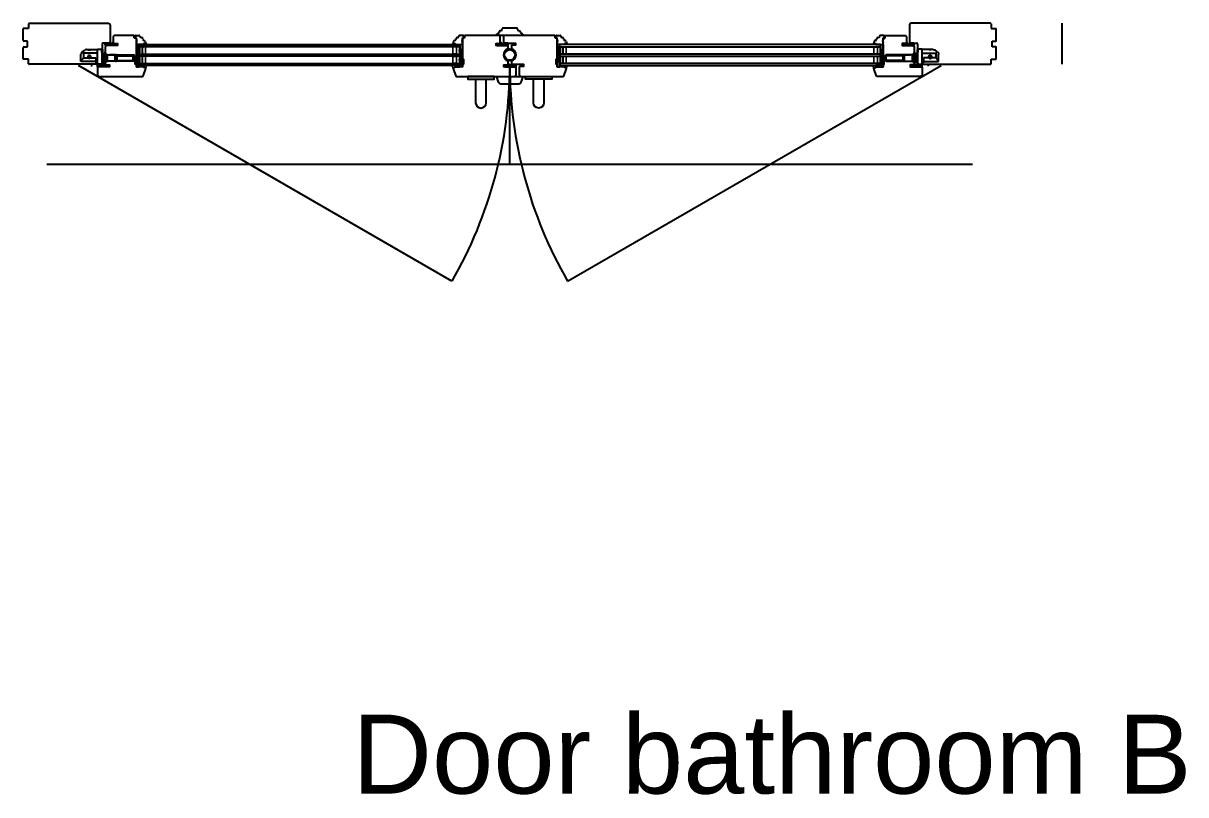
# Model space of a CAD drawing. Header units: millimetres. Extents: x 585 to 19233, y 2366 to 15159.
# Drawn here: x 9133 to 11343, y 6140 to 7606 of the extents above; entities that cross this region are included whole.
import ezdxf
from ezdxf.enums import TextEntityAlignment as Align

# ---------------------------------------------------------------- set-up
doc = ezdxf.new("R2010")
doc.units = ezdxf.units.MM
doc.layers.add('AR windows', color=4, linetype='Continuous')
doc.styles.add('Arial', font='arial.ttf')

# ---------------------------------------------------------------- blocks, each defined once
blk = doc.blocks.new('vv')
at = {"color": 0, "linetype": 'Continuous'}
for p, q in [((-0.3, -0.105711), (-0.3, 0)), ((-0.3, 0), (8.500002, 0)), ((7.500002, 0), (7.500002, -0.131763)), ((8.500002, 0), (9.249992, -0.750002)), ((-31.683071, -8.860579), (-31.75, -9.675912)), ((-31.75, -23.508195), (-31.75, -9.675912)), ((-31.75, -15.146435), (-31.75, -14.999993)), ((-31.75, -15.146435), (-31.75, -14.999993)), ((-31.75, -15.499999), (-31.75, -15.146435)), ((-31.75, -15.499999), (-31.75, -15.146435)), ((-31.75, -16.584296), (-31.75, -15.499999)), ((-31.75, -23.799989), (-31.75, -16.584308)), ((-31.484088, -8.067071), (-31.683071, -8.860579)), ((-31.158369, -7.31662), (-31.484088, -8.067071)), ((-31.24286, -22.404374), (-30.903988, -21.911175)), ((-30.714646, -6.629344), (-31.158369, -7.31662)), ((-30.903988, -21.911175), (-30.254427, -21.044234)), ((-30.164777, -6.023615), (-30.714646, -6.629344)), ((-30.254427, -21.044234), (-29.510493, -20.108269)), ((-29.523501, -5.515664), (-30.164777, -6.023615)), ((-29.079548, -5.219691), (-29.523501, -5.515664)), ((-29.510493, -20.108269), (-28.410887, -18.773152)), ((-29.079548, -5.219691), (-27.834045, -4.389364)), ((-28.507853, -5.910298), (-29.079548, -5.219691)), ((-27.924822, -6.607107), (-28.507853, -5.910298)), ((-28.410887, -18.773152), (-27.254514, -17.397158)), ((-27.343365, -7.297568), (-27.924822, -6.607107)), ((-27.834045, -4.389364), (-26.684938, -3.623289)), ((-26.760806, -7.987219), (-27.343365, -7.297568)), ((-27.254514, -17.397158), (-26.760806, -16.81277)), ((-26.750002, -7.999996), (-26.760806, -7.987219)), ((-26.760806, -16.81277), (-26.750002, -16.799992)), ((-0.600006, -7.999996), (-26.750002, -7.999996)), ((-26.750002, -7.999996), (-26.750002, -16.799992)), ((-26.750002, -16.799992), (-17.986075, -16.799992)), ((-26.684938, -3.623289), (-25.652649, -2.935093)), ((-25.652649, -2.935093), (-24.75555, -2.337031)), ((-24.75555, -2.337031), (-24.009629, -1.839738)), ((-23.465464, -1.524496), (-24.009629, -1.839738)), ((-22.905252, -1.286816), (-23.465464, -1.524496)), ((-22.342398, -1.123914), (-22.905252, -1.286816)), ((-21.774567, -1.029068), (-22.342398, -1.123914)), ((-21.246923, -1.000012), (-21.774567, -1.029068)), ((-21.236119, -1), (-21.246923, -1.000012)), ((-21.236119, -1), (-20.03486, -1)), ((-20.053258, -1), (-19.09772, -1)), ((-20.03486, -1), (-19.22981, -1.029468)), ((-19.22981, -1.029468), (-18.303485, -1.095864)), ((-19.09772, -1), (-18.016354, -1)), ((-18.303485, -1.095864), (-17.334456, -1.161679)), ((-18.016354, -1), (-16.849795, -1)), ((-17.613387, -16.466667), (-17.986075, -16.799992)), ((-17.524245, -17.25246), (-17.986075, -16.799992)), ((-17.613387, -16.466667), (-17.297721, -16.763306)), ((-16.974739, -17.593015), (-17.524245, -17.25246)), ((-17.334456, -1.161679), (-16.29175, -1.203718)), ((-17.297721, -16.763306), (-16.771239, -17.081891)), ((-16.37182, -17.806157), (-16.974739, -17.593015)), ((-16.849795, -1), (-15.641887, -1)), ((-16.771239, -17.081891), (-16.190012, -17.260962)), ((-15.750032, -17.876913), (-16.37182, -17.806157)), ((-16.29175, -1.203718), (-15.261629, -1.204808)), ((-16.190012, -17.260962), (-15.750032, -17.299998)), ((-15.750032, -17.299998), (-15.310197, -17.260998)), ((-15.127868, -17.806047), (-15.750032, -17.876913)), ((-15.641887, -1), (-14.438048, -1)), ((-15.310197, -17.260998), (-14.728885, -17.081952)), ((-15.261629, -1.204808), (-14.21523, -1.164501)), ((-14.525397, -17.5931), (-15.127868, -17.806047)), ((-14.728885, -17.081952), (-14.202355, -16.763354)), ((-13.975794, -17.252435), (-14.525397, -17.5931)), ((-14.438048, -1), (-13.283528, -1)), ((-14.21523, -1.164501), (-13.258505, -1.100503)), ((-14.202355, -16.763354), (-13.886616, -16.466667)), ((-13.513928, -16.799992), (-13.975794, -17.252435)), ((-13.513928, -16.799992), (-13.886616, -16.466667)), ((-13.513928, -16.799992), (-3.299999, -16.799992)), ((-13.283528, -1), (-12.221723, -1)), ((-13.258505, -1.100503), (-12.343711, -1.034106)), ((-12.343711, -1.034106), (-11.465143, -1)), ((-12.221723, -1), (-11.29254, -1)), ((-11.465143, -1), (-0.600006, -1)), ((-11.465143, -1), (-10.632757, -1)), ((-11.29254, -1), (-10.53091, -1)), ((-10.632757, -1), (-10.012277, -1)), ((-10.53091, -1), (-9.965477, -1)), ((-10.012277, -1), (-9.629403, -1)), ((-9.965477, -1), (-9.617473, -1)), ((-9.629403, -1), (-9.500002, -1)), ((-9.617473, -1), (-9.500002, -1)), ((-3.299999, -16.799992), (-3.299999, -26.299994)), ((-0.600006, -1.10634), (-0.600006, -1)), ((-0.600006, -1.422152), (-0.600006, -1.10634)), ((-0.600006, -1.937818), (-0.600006, -1.422152)), ((-0.600006, -2.637679), (-0.600006, -1.937818)), ((-0.600006, -3.500477), (-0.600006, -2.637679)), ((-0.600006, -4.499992), (-0.600006, -3.500477)), ((-0.600006, -5.605848), (-0.600006, -4.499992)), ((-0.600006, -6.784458), (-0.600006, -5.605848)), ((-0.600006, -7.999996), (-0.600006, -6.784458)), ((-0.600006, -26.449996), (-0.600006, -7.999996)), ((-0.600006, -7.999996), (-0.38787, -7.999996)), ((-0.38787, -7.999996), (-0.3, -7.999996)), ((-0.3, -0.421341), (-0.3, -0.105711)), ((-0.3, -0.942264), (-0.3, -0.421341)), ((-0.3, -1.660885), (-0.3, -0.942264)), ((-0.3, -2.566728), (-0.3, -1.660885)), ((-0.3, -3.646592), (-0.3, -2.566728)), ((-0.3, -4.884719), (-0.3, -3.646592)), ((-0.3, -6.263051), (-0.3, -4.884719)), ((-0.3, -7.761506), (-0.3, -6.263051)), ((-0.3, -9.358223), (-0.3, -7.761506)), ((-0.3, -11.029923), (-0.3, -9.358223)), ((-0.3, -12.752214), (-0.3, -11.029923)), ((-0.3, -14.499999), (-0.3, -12.752214)), ((-0.3, -16.247773), (-0.3, -14.499999)), ((-0.3, -17.970076), (-0.3, -16.247773)), ((-0.3, -19.641764), (-0.3, -17.970076)), ((-0.3, -21.238481), (-0.3, -19.641764)), ((-0.3, -22.736936), (-0.3, -21.238481)), ((7.500002, -0.131763), (7.500002, -0.52469)), ((7.500002, -0.52469), (7.500002, -1.17161)), ((7.500002, -1.17161), (7.500002, -2.060776)), ((7.500002, -2.060776), (7.500002, -3.176042)), ((7.500002, -3.176042), (7.500002, -4.49711)), ((7.500002, -4.49711), (7.500002, -5.999997)), ((7.500511, -6.02261), (7.500002, -5.999997)), ((7.538614, -6.19267), (7.500511, -6.02261)), ((7.619992, -6.324953), (7.538614, -6.19267)), ((7.726781, -6.418746), (7.619992, -6.324953)), ((7.854971, -6.478505), (7.726781, -6.418746)), ((7.999996, -6.499991), (7.854971, -6.478505)), ((7.999996, -6.499991), (8.416673, -6.499991)), ((8.436936, -6.544041), (8.416673, -6.499991)), ((8.416673, -6.499991), (8.500002, -6.499991)), ((8.500002, -6.833219), (8.436936, -6.544041)), ((8.500002, -6.499991), (8.781307, -6.781309)), ((8.500002, -8.429718), (8.500002, -6.833219)), ((8.781307, -7.121477), (8.500002, -6.833219)), ((8.500002, -10.121185), (8.500002, -8.429718)), ((8.500002, -11.881179), (8.500002, -10.121185)), ((8.500002, -13.682147), (8.500002, -11.881179)), ((8.500002, -15.495917), (8.500002, -13.682147)), ((8.500002, -17.2941), (8.500002, -15.495917)), ((8.500002, -19.048571), (8.500002, -17.2941)), ((8.500002, -20.731862), (8.500002, -19.048571)), ((8.500002, -22.31763), (8.500002, -20.731862)), ((8.781307, -6.781309), (9.249992, -7.249994)), ((9.249992, -7.602383), (8.781307, -7.121477)), ((9.277813, -20.952779), (9.249265, -20.943017)), ((9.249992, -0.750002), (9.249992, -7.28685)), ((9.249992, -7.28685), (9.249992, -7.401729)), ((9.249992, -7.401729), (9.249992, -7.567416)), ((9.249992, -7.567416), (9.249992, -7.602383)), ((9.249992, -7.602383), (9.249992, -9.117806)), ((9.249992, -9.117806), (9.249992, -10.714971)), ((9.249992, -10.714971), (9.249992, -12.369606)), ((9.249992, -12.369606), (9.249992, -14.056591)), ((9.249992, -13.883346), (9.395102, -13.969932)), ((9.249992, -13.940683), (9.360523, -13.984939)), ((9.249992, -14.056591), (9.249992, -15.750323)), ((9.249992, -15.750323), (9.249992, -17.425063)), ((9.249992, -17.425063), (9.249992, -19.055378)), ((9.249992, -19.055378), (9.249992, -20.616511)), ((9.249992, -20.616511), (9.249992, -22.084759)), ((9.310199, -21.220325), (9.249992, -21.169226)), ((9.249992, -22.084759), (9.249992, -23.437826)), ((9.47814, -13.999994), (9.250004, -14.142705)), ((9.250004, -18.499997), (12.000103, -18.499997)), ((10.259197, -19.999991), (9.250004, -19.999991)), ((9.250016, -8.999996), (9.631025, -8.999996)), ((9.250016, -13.5), (9.631025, -13.5)), ((12.00003, -19.999991), (9.25015, -19.999991)), ((12.000163, -15.499999), (9.25021, -15.499999)), ((9.362679, -20.976808), (9.277813, -20.952779)), ((9.320809, -23.213203), (9.310199, -21.220325)), ((9.455878, -21.333921), (9.310199, -21.220325)), ((9.360523, -13.984939), (9.47814, -13.999994)), ((9.44929, -20.991064), (9.362679, -20.976808)), ((9.395102, -13.969932), (9.560051, -13.999994)), ((9.417727, -21.026224), (9.408219, -21.059313)), ((9.408219, -21.059313), (9.412313, -21.082446)), ((9.412313, -21.082446), (9.433581, -21.138124)), ((9.484862, -20.999675), (9.417727, -21.026224)), ((9.433581, -21.138124), (9.479811, -21.227798)), ((9.48227, -20.993135), (9.44929, -20.991064)), ((9.602442, -21.438214), (9.455878, -21.333921)), ((9.47814, -13.999994), (12.000054, -13.999994)), ((9.479811, -21.227798), (9.488204, -21.242853)), ((9.515456, -20.993474), (9.48227, -20.993135)), ((9.515201, -21.000438), (9.484862, -20.999675)), ((9.488204, -21.242853), (9.558028, -21.362395)), ((9.527289, -21.000741), (9.515201, -21.000438)), ((9.558028, -21.362395), (9.606111, -21.440721)), ((9.606111, -21.440721), (9.602442, -21.438214)), ((9.607468, -21.440794), (9.606111, -21.440721)), ((9.834804, -21.458901), (9.607468, -21.440794)), ((9.631025, -8.999996), (9.758573, -8.999996)), ((9.631025, -13.5), (9.758573, -13.5)), ((9.758573, -8.999996), (9.758573, -13.5)), ((9.969728, -21.481732), (9.834804, -21.458901)), ((9.999995, -21.499996), (9.969728, -21.481732)), ((9.999995, -21.499996), (9.999995, -23.331764)), ((11.083444, -19.999991), (10.259197, -19.999991)), ((11.675098, -19.999991), (11.083444, -19.999991)), ((11.999994, -19.999991), (11.675098, -19.999991)), ((11.999994, -12.999994), (11.799994, -12.999994)), ((11.799994, -12.999994), (11.799994, -13.115515)), ((11.799994, -13.115515), (11.799994, -13.455417)), ((11.799994, -13.455417), (11.799994, -14.000066)), ((11.799994, -19.999918), (11.799994, -20.544567)), ((11.799994, -20.544567), (11.799994, -20.884469)), ((11.799994, -20.884469), (11.799994, -20.99999)), ((11.799994, -20.99999), (11.999994, -20.99999)), ((11.999994, -7.087867), (11.999994, -6.999997)), ((11.999994, -6.999997), (14.499999, -6.999997)), ((11.999994, -7.299991), (11.999994, -7.087867)), ((14.499999, -7.299991), (11.999994, -7.299991)), ((11.999994, -26.699993), (11.999994, -7.299991)), ((13.499999, -6.999997), (13.646441, -6.999997)), ((13.499999, -6.999997), (13.646441, -6.999997)), ((13.646441, -6.999997), (13.999993, -6.999997)), ((13.646441, -6.999997), (13.999993, -6.999997)), ((13.999993, -6.999997), (14.353557, -6.999997)), ((13.999993, -6.999997), (14.353557, -6.999997)), ((14.353557, -6.999997), (14.499999, -6.999997)), ((14.353557, -6.999997), (14.499999, -6.999997)), ((14.499999, -6.999997), (14.499999, -7.087867)), ((14.499999, -7.087867), (14.499999, -7.299991)), ((14.499999, -26.699993), (14.499999, -7.299991)), ((16.499998, -10.149998), (14.499999, -10.149998)), ((16.499998, -10.149998), (17.800003, -10.149998)), ((16.499998, -10.237856), (16.499998, -10.149998)), ((16.499998, -10.449992), (16.499998, -10.237856)), ((16.499998, -10.449992), (16.499998, -23.549992)), ((17.800003, -10.449992), (16.499998, -10.449992)), ((17.578045, -10.149998), (17.499997, -10.149998)), ((17.800003, -10.149998), (17.578045, -10.149998)), ((17.800003, -10.149998), (17.800003, -10.499989)), ((17.800003, -10.149998), (17.800003, -10.237856)), ((17.800003, -10.237856), (17.800003, -10.449992)), ((17.800003, -10.449992), (17.800003, -23.549992)), ((18.000027, -10.899989), (18.566938, -10.899989)), ((18.299997, -10.999995), (22.499995, -10.999995)), ((18.299997, -10.999995), (18.299997, -11.102157)), ((18.299997, -11.102157), (18.299997, -11.405166)), ((18.299997, -11.405166), (18.299997, -11.898693)), ((18.299997, -11.898693), (18.299997, -12.565936)), ((18.299997, -12.565936), (18.299997, -13.384188)), ((18.299997, -13.384188), (18.299997, -14.325567)), ((18.299997, -14.325567), (18.299997, -15.358014)), ((18.299997, -15.358014), (18.299997, -16.44638)), ((18.299997, -16.44638), (18.299997, -17.553604)), ((18.299997, -17.553604), (18.299997, -18.64197)), ((18.299997, -18.64197), (18.299997, -19.674429)), ((18.299997, -19.674429), (18.299997, -20.615808)), ((18.299997, -20.615808), (18.299997, -21.434048)), ((18.299997, -21.434048), (18.299997, -22.101292)), ((18.299997, -22.101292), (18.299997, -22.59483)), ((18.566938, -10.899989), (19.365738, -10.899989)), ((19.365738, -10.899989), (20.351059, -10.899989)), ((20.351059, -10.899989), (21.46693, -10.899989)), ((21.46693, -10.899989), (22.649998, -10.899989)), ((33.065072, -10.999995), (22.499995, -10.999995)), ((22.649998, -10.899989), (33.088253, -10.899989)), ((22.649998, -10.899989), (22.649998, -10.999995)), ((32.999996, -11.126029), (33.00392, -11.071308)), ((32.999996, -11.474554), (32.999996, -11.126029)), ((32.999996, -11.126029), (33.574028, -11.237808)), ((32.999996, -12.03266), (32.999996, -11.474554)), ((32.999996, -12.779174), (32.999996, -12.03266)), ((32.999996, -13.685793), (32.999996, -12.779174)), ((32.999996, -14.718118), (32.999996, -13.685793)), ((32.999996, -15.837006), (32.999996, -14.718118)), ((32.999996, -16.999992), (32.999996, -15.837006)), ((32.999996, -18.16299), (32.999996, -16.999992)), ((32.999996, -19.281866), (32.999996, -18.16299)), ((32.999996, -20.314191), (32.999996, -19.281866)), ((32.999996, -21.22081), (32.999996, -20.314191)), ((32.999996, -21.967337), (32.999996, -21.22081)), ((32.999996, -22.525442), (32.999996, -21.967337)), ((33.00392, -11.071308), (33.015862, -11.031921)), ((33.015862, -11.031921), (33.036222, -11.007989)), ((33.036222, -11.007989), (33.065072, -10.999995)), ((33.065072, -10.999995), (33.569716, -11.085976)), ((33.447994, -10.942501), (33.088253, -10.899989)), ((33.088253, -10.899989), (33.37622, -10.899989)), ((33.37622, -10.899989), (33.85537, -10.899989)), ((33.918859, -11.142465), (33.447994, -10.942501)), ((33.569716, -11.085976), (34.01746, -11.334119)), ((33.574028, -11.237808), (34.060662, -11.556138)), ((33.85537, -10.899989), (34.510744, -10.899989)), ((34.291426, -11.47797), (33.918859, -11.142465)), ((34.01746, -11.334119), (34.357592, -11.716678)), ((34.060662, -11.556138), (34.385812, -12.032551)), ((34.060662, -22.443846), (34.385812, -21.967433)), ((34.115116, -22.560651), (34.43702, -22.074016)), ((34.531576, -11.911398), (34.291426, -11.47797)), ((34.357592, -11.716678), (34.550119, -12.188827)), ((34.385812, -12.032551), (34.500001, -12.59452)), ((34.385812, -21.967433), (34.500001, -21.405464)), ((34.43702, -22.074016), (34.550058, -21.499996)), ((34.505403, -12.542246), (34.500001, -12.59452)), ((34.500001, -12.59452), (34.500001, -12.915115)), ((34.500001, -12.915115), (34.500001, -13.446369)), ((34.500001, -13.446369), (34.500001, -14.160873)), ((34.500001, -14.160873), (34.500001, -15.021782)), ((34.500001, -15.021782), (34.500001, -15.984708)), ((34.500001, -15.984708), (34.500001, -16.999992)), ((34.500001, -16.999992), (34.500001, -18.015276)), ((34.500001, -18.015276), (34.500001, -18.978202)), ((34.500001, -18.978202), (34.500001, -19.839123)), ((34.500001, -19.839123), (34.500001, -20.553627)), ((34.500001, -20.553627), (34.500001, -21.084869)), ((34.500001, -21.084869), (34.500001, -21.405464)), ((34.500001, -21.405464), (34.512028, -21.475712)), ((34.521741, -12.510816), (34.505403, -12.542246)), ((34.510744, -10.899989), (35.321874, -10.899989)), ((34.512028, -21.475712), (34.550058, -21.499996)), ((34.548302, -12.500025), (34.521741, -12.510816)), ((34.61528, -12.399994), (34.531576, -11.911398)), ((34.584904, -12.508418), (34.548302, -12.500025)), ((34.550058, -21.499996), (34.866585, -21.499996)), ((34.550119, -12.188827), (34.584904, -12.508418)), ((34.584807, -12.9), (34.61528, -12.9)), ((34.584904, -12.508418), (34.584904, -12.9)), ((34.584904, -12.9), (34.922238, -12.9)), ((34.964229, -12.399994), (34.61528, -12.399994)), ((34.61528, -12.399994), (34.61528, -12.9)), ((34.964229, -12.9), (34.61528, -12.9)), ((34.866585, -21.499996), (35.456871, -21.499996)), ((34.922238, -12.9), (35.499371, -12.9)), ((35.530183, -12.399994), (34.964229, -12.399994)), ((35.530183, -12.9), (34.964229, -12.9)), ((35.321874, -10.899989), (63.506648, -10.899989)), ((35.690856, -11.014178), (35.321874, -10.899989)), ((35.456871, -21.499996), (36.28606, -21.499996)), ((35.499371, -12.9), (36.28606, -12.9)), ((36.28606, -12.399994), (35.530183, -12.399994)), ((36.28606, -12.9), (35.530183, -12.9)), ((36.003664, -11.33934), (35.690856, -11.014178)), ((36.212663, -11.825974), (36.003664, -11.33934)), ((36.003664, -22.560651), (36.212663, -22.074016)), ((36.28606, -12.399994), (36.212663, -11.825974)), ((36.212663, -22.074016), (36.28606, -21.499996)), ((36.28606, -12.399994), (36.28606, -12.9)), ((67.713937, -12.399994), (36.28606, -12.399994)), ((36.28606, -12.9), (36.28606, -21.499996)), ((36.28606, -12.9), (67.713937, -12.9)), ((36.28606, -12.9), (67.713937, -12.9)), ((36.28606, -21.499996), (67.713937, -21.499996)), ((58.999995, -10.899989), (59.222341, -10.899989)), ((59.222341, -10.899989), (59.849943, -10.899989)), ((59.999994, -10.899989), (60.222401, -10.899989)), ((60.222401, -10.899989), (60.850003, -10.899989)), ((63.506648, -10.899989), (63.666171, -10.900195)), ((63.666171, -10.900195), (63.81965, -10.900788)), ((63.81965, -10.900788), (63.966261, -10.901782)), ((63.966261, -10.901782), (64.105219, -10.903162)), ((64.105219, -10.903162), (64.195632, -10.903114)), ((64.195632, -10.903114), (64.360399, -10.901794)), ((64.360399, -10.901794), (64.502772, -10.900449)), ((64.502772, -10.900449), (64.578809, -10.899989)), ((64.578809, -10.899989), (66.749752, -10.899989)), ((64.581425, -10.899989), (64.893058, -10.899989)), ((64.893058, -10.899989), (64.999992, -10.899989)), ((66.749752, -10.899989), (67.424202, -10.899989)), ((67.118722, -11.014178), (66.749752, -10.899989)), ((67.431542, -11.33934), (67.118722, -11.014178)), ((67.424202, -10.899989), (67.852955, -10.899989)), ((67.640541, -11.825974), (67.431542, -11.33934)), ((67.431542, -22.560651), (67.640541, -22.074016)), ((67.713937, -12.399994), (67.640541, -11.825974)), ((67.640541, -22.074016), (67.713937, -21.499996)), ((67.713937, -12.9), (67.713937, -12.399994)), ((68.466774, -12.399994), (67.713937, -12.399994)), ((67.713937, -21.499996), (67.713937, -12.9)), ((67.713937, -12.9), (68.466774, -12.9)), ((68.466774, -12.9), (67.713937, -12.9)), ((67.713937, -21.499996), (68.466774, -21.499996)), ((67.852955, -10.899989), (67.999991, -10.899989)), ((69.031541, -12.399994), (68.466774, -12.399994)), ((68.466774, -12.9), (69.031541, -12.9)), ((69.031541, -12.9), (68.466774, -12.9)), ((68.466774, -21.499996), (69.031541, -21.499996)), ((69.381471, -12.399994), (69.031541, -12.399994)), ((69.031541, -12.9), (69.381471, -12.9)), ((69.381471, -12.9), (69.031541, -12.9)), ((69.031541, -21.499996), (69.381471, -21.499996)), ((69.499996, -12.399994), (69.381471, -12.399994)), ((69.381471, -12.9), (69.499996, -12.9)), ((69.499996, -12.9), (69.381471, -12.9)), ((69.381471, -21.499996), (69.499996, -21.499996)), ((69.499996, -12.399994), (69.499996, -12.9)), ((69.499996, -12.9), (69.499996, -21.499996)), ((-31.75, -23.508195), (-31.686305, -23.218375)), ((-31.75, -23.726665), (-31.75, -23.508195)), ((-31.75, -23.799989), (-31.75, -23.726665)), ((-19.350006, -23.799989), (-31.75, -23.799989)), ((-31.686305, -23.218375), (-31.509813, -22.844112)), ((-31.509813, -22.844112), (-31.24286, -22.404374)), ((-19.337664, -23.79816), (-19.350006, -23.799819)), ((-19.273521, -23.792867), (-19.337664, -23.79816)), ((-19.161779, -23.786097), (-19.273521, -23.792867)), ((-19.015203, -23.780513), (-19.161779, -23.786097)), ((-18.85, -23.778357), (-19.015203, -23.780513)), ((-12.650003, -23.778357), (-18.85, -23.778357)), ((-12.749997, -30.999997), (-10.749998, -30.999997)), ((-12.539896, -23.779314), (-12.650003, -23.778357)), ((-12.384515, -23.783953), (-12.539896, -23.779314)), ((-12.259245, -23.790626), (-12.384515, -23.783953)), ((-12.178121, -23.796682), (-12.259245, -23.790626)), ((-12.149997, -23.799819), (-12.178121, -23.796682)), ((-3.299999, -23.799989), (-12.149997, -23.799989)), ((-11.749998, -29.999998), (-11.749998, -31.999997)), ((-3.299999, -26.299994), (-1.050003, -26.299994)), ((-0.4891, -26.552122), (-0.600006, -26.449996)), ((-0.376667, -26.719675), (-0.4891, -26.552122)), ((-0.303731, -26.975352), (-0.376667, -26.719675)), ((-0.300012, -27.04537), (-0.303731, -26.975352)), ((-0.3, -27.049996), (-0.300012, -27.04537)), ((-0.3, -24.115267), (-0.3, -22.736936)), ((-0.3, -25.353394), (-0.3, -24.115267)), ((-0.3, -26.433258), (-0.3, -25.353394)), ((-0.3, -27.339102), (-0.3, -26.433258)), ((-0.3, -28.057735), (-0.3, -27.339102)), ((-0.3, -28.578646), (-0.3, -28.057735)), ((-0.3, -28.894276), (-0.3, -28.578646)), ((-0.3, -28.999998), (-0.3, -28.894276)), ((8.500002, -28.999998), (-0.3, -28.999998)), ((8.500002, -23.781082), (8.500002, -22.31763)), ((8.500002, -25.099304), (8.500002, -23.781082)), ((8.500002, -26.25168), (8.500002, -25.099304)), ((8.500002, -27.220165), (8.500002, -26.25168)), ((8.500002, -27.989619), (8.500002, -27.220165)), ((8.500002, -28.547991), (8.500002, -27.989619)), ((8.500002, -28.999998), (9.249992, -28.249996)), ((8.500002, -28.886548), (8.500002, -28.547991)), ((8.500002, -28.999998), (8.500002, -28.886548)), ((9.500001, -26), (9.24998, -26)), ((9.249992, -23.437826), (9.249992, -24.655157)), ((9.249992, -24.655157), (9.249992, -25.718258)), ((9.249992, -24.904633), (9.328561, -24.904984)), ((9.249992, -25.718258), (9.249992, -26.611009)), ((9.249992, -26.611009), (9.249992, -27.31982)), ((9.249992, -27.31982), (9.249992, -27.833948)), ((9.249992, -27.833948), (9.249992, -28.145593)), ((9.249992, -28.145593), (9.249992, -28.249996)), ((9.328561, -24.904984), (9.320809, -23.213203)), ((9.328561, -24.904984), (9.331358, -24.910737)), ((9.328561, -24.904984), (9.333987, -24.907976)), ((9.331358, -24.910737), (9.331697, -24.911428)), ((9.331697, -24.911428), (9.33458, -24.917362)), ((9.333987, -24.907976), (9.334641, -24.908339)), ((9.33458, -24.917362), (9.339558, -24.927694)), ((9.334641, -24.908339), (9.340163, -24.911391)), ((9.339558, -24.927694), (9.348617, -24.946673)), ((9.340163, -24.911391), (9.349841, -24.916757)), ((9.348617, -24.946673), (9.364932, -24.981651)), ((9.349841, -24.916757), (9.367512, -24.92664)), ((9.364932, -24.981651), (9.394024, -25.04657)), ((9.367512, -24.92664), (9.399741, -24.944916)), ((9.394024, -25.04657), (9.397149, -25.05374)), ((9.397149, -25.05374), (9.450295, -25.183722)), ((9.399741, -24.944916), (9.458301, -24.979035)), ((9.450295, -25.183722), (9.539679, -25.457845)), ((9.458301, -24.979035), (9.463787, -24.982305)), ((9.463787, -24.982305), (9.57496, -25.050906)), ((9.500001, -26), (9.557253, -25.938073)), ((9.539679, -25.457845), (9.587096, -25.736886)), ((9.557253, -25.938073), (9.568432, -25.910228)), ((9.587096, -25.736886), (9.568432, -25.910228)), ((9.568432, -25.910228), (9.876965, -25.756943)), ((9.57496, -25.050906), (9.785691, -25.199043)), ((9.785691, -25.199043), (9.950821, -25.353782)), ((9.876965, -25.756943), (9.999995, -25.455108)), ((9.950821, -25.353782), (9.999995, -25.455108)), ((9.999995, -23.331764), (9.999995, -25.455108)), ((9.999995, -25.455108), (9.999995, -25.469037)), ((9.999995, -25.469037), (9.999995, -25.499994)), ((11.999994, -26.699993), (14.499999, -26.699993)), ((11.999994, -26.912129), (11.999994, -26.699993)), ((11.999994, -26.999999), (11.999994, -26.912129)), ((14.499999, -26.999999), (11.999994, -26.999999)), ((16.499998, -23.849998), (14.499999, -23.849998)), ((14.499999, -26.699993), (14.499999, -26.912129)), ((14.499999, -26.912129), (14.499999, -26.999999)), ((16.499998, -23.549992), (17.800003, -23.549992)), ((16.499998, -23.762128), (16.499998, -23.549992)), ((16.499998, -23.849998), (16.499998, -23.762128)), ((17.800003, -23.849998), (16.499998, -23.849998)), ((17.800003, -23.549992), (17.800003, -23.762128)), ((17.800003, -23.762128), (17.800003, -23.849998)), ((18.299997, -22.59483), (18.299997, -22.897827)), ((18.299997, -22.897827), (18.299997, -22.999989)), ((33.065072, -22.999989), (18.299997, -22.999989)), ((32.999996, -22.873955), (32.999996, -22.525442)), ((32.999996, -22.873955), (33.574028, -22.762177)), ((33.004053, -22.929475), (32.999996, -22.873955)), ((33.016298, -22.968911), (33.004053, -22.929475)), ((33.036633, -22.992262), (33.016298, -22.968911)), ((33.065072, -22.999989), (33.036633, -22.992262)), ((33.065072, -22.999989), (33.633351, -22.885812)), ((33.338989, -22.999989), (33.065072, -22.999989)), ((33.818126, -22.999989), (33.338989, -22.999989)), ((33.574028, -22.762177), (34.060662, -22.443846)), ((33.633351, -22.885812), (34.115116, -22.560651)), ((34.486509, -22.999989), (33.818126, -22.999989)), ((35.321874, -22.999989), (34.486509, -22.999989)), ((35.321874, -22.999989), (35.690856, -22.885812)), ((66.749752, -22.999989), (35.321874, -22.999989)), ((35.690856, -22.885812), (36.003664, -22.560651)), ((66.749752, -22.999989), (67.118722, -22.885812)), ((67.424202, -22.999989), (66.749752, -22.999989)), ((67.118722, -22.885812), (67.431542, -22.560651)), ((67.852955, -22.999989), (67.424202, -22.999989)), ((67.999991, -22.999989), (67.852955, -22.999989))]:
    blk.add_line(p, q, dxfattribs=at)
for centre, radius, start, end in [((-15.749996, -14.799993), 3, 318.189686001, 221.810313999), ((-15.749996, -14.799993), 2.5, 318.189682, 221.810318), ((-11.749998, -30.999997), 18.9, 100.118145002, 107.617740001), ((-0.600006, -0.699994), 0.3, 270, 0), ((9.500001, -21.499996), 0.5, 0, 86.870774), ((10.258579, -13.5), 0.5, 180, 270), ((18.299997, -10.499989), 0.5, 180, 270), ((67.999991, -12.399994), 1.5, 0, 90), ((67.999991, -21.499996), 1.5, 270, 0), ((-1.050003, -27.049996), 0.75, 53.130101005, 90), ((-1.050003, -27.049996), 0.75, 47.483437995, 53.129531001), ((9.500001, -25.499994), 0.5, 270, 0), ((18.299997, -23.499995), 0.5, 90, 180)]:
    blk.add_arc(centre, radius, start, end, dxfattribs=at)
blk = doc.blocks.new('W1900(1700)x78 Doleta Exclusive')
at = {"color": 3}
for p, q in [((-915, 68), (-925, 68)), ((-925, 45.5), (-925, 68)), ((-915, 77), (-915, 68)), ((-914, 78), (-763, 78)), ((-760, 75), (-760, 42)), ((-14.2, 68.2), (-14.2, 67.2)), ((-13.2, 69.2), (13.2, 69.2)), ((14.2, 68.2), (14.2, 67.2)), ((760, 75), (760, 42)), ((914, 78), (763, 78)), ((915, 77), (915, 68)), ((915, 68), (925, 68)), ((925, 45.5), (925, 68)), ((-712, 50.5), (-712, 54)), ((-710, 50.5), (-712, 50.5)), ((-711, 55), (-704.5, 55)), ((-710, 48), (-710, 50.5)), ((-709.9, 47.9), (-710, 48)), ((-703.5, 54), (-703.5, 54)), ((-96.5, 54), (-96.5, 54)), ((-89, 55), (-95.5, 55)), ((-90.1, 47.9), (-90, 48)), ((-90, 48), (-90, 50.5)), ((-90, 50.5), (-88, 50.5)), ((-88, 50.5), (-88, 54)), ((-25, 56.3), (-24.6, 57.2)), ((24.2, 55), (-24.3, 55)), ((24.6, 57.2), (24.9, 56.3)), ((24.9, 56.3), (24.6, 57.2)), ((88, 50.5), (88, 54)), ((90, 50.5), (88, 50.5)), ((89, 55), (95.5, 55)), ((90, 48), (90, 50.5)), ((90.1, 47.9), (90, 48)), ((96.5, 54), (96.5, 54)), ((703.5, 54), (703.5, 54)), ((711, 55), (704.5, 55)), ((709.9, 47.9), (710, 48)), ((710, 48), (710, 50.5)), ((710, 50.5), (712, 50.5)), ((712, 50.5), (712, 54)), ((-925, 10), (-925, 31.5)), ((-917, 44), (-923.5, 44)), ((-923.5, 33), (-917, 33)), ((-917, 33), (-917, 44)), ((-775, 39), (-775, 3)), ((-761.5, 40.5), (-773.5, 40.5)), ((-710, 37.5), (-710, 41)), ((-696.2, 37.5), (-710, 37.5)), ((-692.9, 40.4), (-696.2, 39.5)), ((-696.2, 39.5), (-696.2, 37.5)), ((-696.2, 37.5), (-696.2, 37.5)), ((-693.1, 44), (-692.3, 41.7)), ((-106.9, 44), (-107.7, 41.7)), ((-107.1, 40.4), (-103.8, 39.5)), ((-103.8, 39.5), (-103.8, 37.5)), ((-103.8, 37.5), (-90, 37.5)), ((-103.8, 37.5), (-103.8, 37.5)), ((-90, 37.5), (-90, 41)), ((90, 37.5), (90, 41)), ((103.8, 37.5), (90, 37.5)), ((107.1, 40.4), (103.8, 39.5)), ((103.8, 39.5), (103.8, 37.5)), ((103.8, 37.5), (103.8, 37.5)), ((106.9, 44), (107.7, 41.7)), ((693.1, 44), (692.3, 41.7)), ((692.9, 40.4), (696.2, 39.5)), ((696.2, 39.5), (696.2, 37.5)), ((696.2, 37.5), (696.2, 37.5)), ((696.2, 37.5), (710, 37.5)), ((710, 37.5), (710, 41)), ((761.5, 40.5), (773.5, 40.5)), ((775, 39), (775, 3)), ((917, 33), (917, 44)), ((917, 44), (923.5, 44)), ((923.5, 33), (917, 33)), ((925, 10), (925, 31.5)), ((-915, 10), (-925, 10)), ((-915, 1), (-915, 10)), ((915, 1), (915, 10)), ((915, 10), (925, 10)), ((-778, 0), (-914, 0)), ((778, 0), (914, 0))]:
    blk.add_line(p, q, dxfattribs=at)
at = {"color": 8}
for p, q in [((-710, -5), (-705, 37.5)), ((-710, 37.5), (-705, -5)), ((-90, -5), (-95, 37.5)), ((-90, 37.5), (-95, -5)), ((90, -5), (95, 37.5)), ((90, 37.5), (95, -5)), ((710, -5), (705, 37.5)), ((710, 37.5), (705, -5))]:
    blk.add_line(p, q, dxfattribs=at)
at = {"color": 4}
for p, q in [((-705, 37.5), (-95, 37.5)), ((-95, 33.5), (-705, 33.5)), ((705, 37.5), (95, 37.5)), ((95, 33.5), (705, 33.5)), ((-705, 19.5), (-95, 19.5)), ((-95, 15.5), (-705, 15.5)), ((-705, 1.5), (-95, 1.5)), ((705, 19.5), (95, 19.5)), ((95, 15.5), (705, 15.5)), ((705, 1.5), (95, 1.5)), ((-95, -2.5), (-705, -2.5)), ((95, -2.5), (705, -2.5))]:
    blk.add_line(p, q, dxfattribs=at)
at = {"color": 8, "lineweight": 0}
for p, q in [((-692.1, -8.1), (-690, -2.5)), ((-107.9, -8.1), (-110, -2.5)), ((107.9, -8.1), (110, -2.5)), ((692.1, -8.1), (690, -2.5))]:
    blk.add_line(p, q, dxfattribs=at)
at = {"color": 3}
for points in [[(-732, -23), (-698.2, -23, 0.315299), (-697.2, -22.3), (-692.1, -8.1, 0.440011), (-692.7, -6.8), (-695.7, -6), (-695.7, -5), (-710, -5), (-710, 0), (-712, 0), (-712, 10), (-710, 10), (-710, 49, 0.414214), (-711, 50), (-713, 50, -0.414214), (-714, 51), (-714, 54, 0.414214), (-715, 55), (-719.6, 55), (-751, 55, 0.414214), (-754, 52), (-754, 40.5, 0.414214), (-753, 39.5), (-746, 39.5), (-746, 35.5), (-754, 35.5), (-766, 35.5, 0.414214), (-769, 32.5), (-769, 0, 0.414214), (-768, -1), (-761, -1), (-761, -5), (-783, -5, 0.414214), (-784, -6), (-784, -20, 0.414214), (-781, -23)], [(732, -23), (698.2, -23, -0.315299), (697.2, -22.3), (692.1, -8.1, -0.440011), (692.7, -6.8), (695.7, -6), (695.7, -5), (710, -5), (710, 0), (712, 0), (712, 10), (710, 10), (710, 49, -0.414214), (711, 50), (713, 50, 0.414214), (714, 51), (714, 54, -0.414214), (715, 55), (719.6, 55), (751, 55, -0.414214), (754, 52), (754, 40.5, -0.414214), (753, 39.5), (746, 39.5), (746, 35.5), (754, 35.5), (766, 35.5, -0.414214), (769, 32.5), (769, 0, -0.414214), (768, -1), (761, -1), (761, -5), (783, -5, -0.414214), (784, -6), (784, -20, -0.414214), (781, -23)], [(-24.2, -23), (24.1, -23), (24.8, -23.9), (21.1, -34.1, -0.315299), (15.5, -38), (-15.5, -38, -0.315299), (-21.2, -34.1), (-24.8, -23.9)]]:
    blk.add_lwpolyline(points, format="xyb", close=True, dxfattribs=at)
for points in [[(-3, 29.6), (-3, 32.5, 0.414214), (-6, 35.5), (-18, 35.5), (-26, 35.5), (-26, 39.5), (-19, 39.5, 0.414214), (-18, 40.5), (-18, 52, 0.414214), (-21, 55), (-27.4, 55), (-85, 55, 0.414214), (-86, 54), (-86, 51, -0.414214), (-87, 50), (-89, 50, 0.414214), (-90, 49), (-90, 10), (-88, 10), (-88, 0), (-90, 0), (-90, -5), (-104.3, -5), (-104.3, -6), (-107.3, -6.8, 0.440011), (-107.9, -8.1), (-102.8, -22.3, 0.315299), (-101.8, -23), (-28, -23), (9, -23, 0.414214), (12, -20), (12, -6, 0.414214), (11, -5), (-11, -5), (-11, -1), (-4, -1, 0.414214), (-3, 0), (-3, 6.4)], [(3, 6.4), (3, 5), (3, 1, 0.414214), (4, 0), (18, 0), (26, 0), (26, -4), (19, -4, 0.414214), (18, -5), (18, -20, 0.414214), (21, -23), (66.5, -23), (82.3, -23), (101.8, -23, 0.315299), (102.8, -22.3), (107.9, -8.1, 0.440011), (107.3, -6.8), (104.3, -6), (104.3, -5), (90, -5), (90, 0), (88, 0), (88, 10), (90, 10), (90, 49, 0.414214), (89, 50), (87, 50, -0.414214), (86, 51), (86, 54, 0.414214), (85, 55), (79, 55), (-9, 55, 0.414214), (-12, 52), (-12, 41.5, 0.414214), (-11, 40.5), (3, 40.5), (11, 40.5), (11, 36.5), (4, 36.5, 0.414214), (3, 35.5), (3, 31), (3, 29.6)]]:
    blk.add_lwpolyline(points, format="xyb", dxfattribs=at)
at = {"color": 8}
for points in [[(-755.4, 41.1, -0.42745), (-754.4, 41.9), (-754.2, 41.9, -0.370205), (-754, 41.7), (-754, 38.3, 0.3809), (-753.5, 37.7), (-751.4, 37.4, 0.786114), (-751.3, 38), (-752.5, 38.6, -0.476814), (-752.6, 39.1), (-752.3, 39.4, -0.317369), (-752.1, 39.5), (-752, 39.4, -0.088693), (-750.4, 38.6), (-749.5, 37.8, 0.176319), (-748.8, 37.5), (-748.2, 37.5, 0.778088), (-748.1, 38.1), (-749.3, 38.7, -0.50153), (-749.3, 39.2), (-749.1, 39.4, -0.2915), (-748.9, 39.5), (-748.1, 39.2), (-747.5, 38.7, -0.21891), (-747.1, 37.9), (-747.1, 37, -0.417332), (-748.6, 35.5), (-754, 35.5), (-767.8, 35.3), (-767.8, 35.3), (-768, 35.3), (-768.1, 35.4), (-768.3, 35.4), (-768.4, 35.5), (-768.5, 35.7), (-768.6, 35.8), (-768.7, 36), (-768.8, 36.2), (-768.8, 36.4), (-768.9, 36.6), (-768.9, 36.8), (-769, 37), (-769, 37.3), (-769, 37.5), (-769, 38.8, -0.440416), (-767.5, 40.1), (-759.5, 40.1, -0.503376), (-759, 39.8), (-759, 39.5, -0.39561), (-759.2, 39.2), (-765.7, 38.9, 0.40435), (-766.2, 38.4), (-766.2, 38.2, 0.426635), (-765.7, 37.7), (-757.5, 38.1, 0.341974), (-755.7, 39.7), (-755.4, 41.1)], [(-16.6, 41.1, 0.42745), (-17.6, 41.9), (-17.8, 41.9, 0.370205), (-18, 41.7), (-18, 38.3, -0.3809), (-18.5, 37.7), (-20.6, 37.4, -0.786114), (-20.7, 38), (-19.5, 38.6, 0.476814), (-19.4, 39.1), (-19.7, 39.4, 0.317369), (-19.9, 39.5), (-20, 39.4, 0.088693), (-21.6, 38.6), (-22.5, 37.8, -0.176319), (-23.2, 37.5), (-23.8, 37.5, -0.778088), (-23.9, 38.1), (-22.7, 38.7, 0.50153), (-22.7, 39.2), (-22.9, 39.4, 0.2915), (-23.1, 39.5), (-23.9, 39.2), (-24.5, 38.7, 0.21891), (-24.9, 37.9), (-24.9, 37, 0.417332), (-23.4, 35.5), (-18, 35.5), (-4.2, 35.3), (-4.2, 35.3), (-4, 35.3), (-3.9, 35.4), (-3.7, 35.4), (-3.6, 35.5), (-3.5, 35.7), (-3.4, 35.8), (-3.3, 36), (-3.2, 36.2), (-3.2, 36.4), (-3.1, 36.6), (-3.1, 36.8), (-3, 37), (-3, 37.3), (-3, 37.5), (-3, 38.8, 0.440416), (-4.5, 40.1), (-12.5, 40.1, 0.503376), (-13, 39.8), (-13, 39.5, 0.39561), (-12.8, 39.2), (-6.3, 38.9, -0.40435), (-5.8, 38.4), (-5.8, 38.2, -0.426635), (-6.3, 37.7), (-14.5, 38.1, -0.341974), (-16.3, 39.7), (-16.6, 41.1)], [(755.4, 41.1, 0.42745), (754.4, 41.9), (754.2, 41.9, 0.370205), (754, 41.7), (754, 38.3, -0.3809), (753.5, 37.7), (751.4, 37.4, -0.786114), (751.3, 38), (752.5, 38.6, 0.476814), (752.6, 39.1), (752.3, 39.4, 0.317369), (752.1, 39.5), (752, 39.4, 0.088693), (750.4, 38.6), (749.5, 37.8, -0.176319), (748.8, 37.5), (748.2, 37.5, -0.778088), (748.1, 38.1), (749.3, 38.7, 0.50153), (749.3, 39.2), (749.1, 39.4, 0.2915), (748.9, 39.5), (748.1, 39.2), (747.5, 38.7, 0.21891), (747.1, 37.9), (747.1, 37, 0.417332), (748.6, 35.5), (754, 35.5), (767.8, 35.3), (767.8, 35.3), (768, 35.3), (768.1, 35.4), (768.3, 35.4), (768.4, 35.5), (768.5, 35.7), (768.6, 35.8), (768.7, 36), (768.8, 36.2), (768.8, 36.4), (768.9, 36.6), (768.9, 36.8), (769, 37), (769, 37.3), (769, 37.5), (769, 38.8, 0.440416), (767.5, 40.1), (759.5, 40.1, 0.503376), (759, 39.8), (759, 39.5, 0.39561), (759.2, 39.2), (765.7, 38.9, -0.40435), (766.2, 38.4), (766.2, 38.2, -0.426635), (765.7, 37.7), (757.5, 38.1, -0.341974), (755.7, 39.7), (755.4, 41.1)], [(-770.4, 0.6, -0.42745), (-769.4, 1.4), (-769.2, 1.4, -0.370205), (-769, 1.2), (-769, -2.2, 0.3809), (-768.5, -2.8), (-766.4, -3.1, 0.786114), (-766.3, -2.5), (-767.5, -1.9, -0.476814), (-767.6, -1.4), (-767.3, -1.1, -0.317369), (-767.1, -1), (-767, -1.1, -0.088693), (-765.4, -1.9), (-764.5, -2.7, 0.176319), (-763.8, -3), (-763.2, -3, 0.778088), (-763.1, -2.4), (-764.3, -1.8, -0.50153), (-764.3, -1.3), (-764.1, -1.1, -0.2915), (-763.9, -1), (-763.1, -1.3), (-762.5, -1.8, -0.21891), (-762.1, -2.6), (-762.1, -3.5, -0.417332), (-763.6, -5), (-769, -5), (-782.8, -5.2), (-782.8, -5.2), (-783, -5.2), (-783.1, -5.1), (-783.3, -5.1), (-783.4, -5), (-783.5, -4.8), (-783.6, -4.7), (-783.7, -4.5), (-783.8, -4.3), (-783.8, -4.1), (-783.9, -3.9), (-783.9, -3.7), (-784, -3.5), (-784, -3.2), (-784, -3), (-784, -1.7, -0.440416), (-782.5, -0.4), (-774.5, -0.4, -0.503376), (-774, -0.7), (-774, -1, -0.39561), (-774.2, -1.3), (-780.7, -1.6, 0.40435), (-781.2, -2.1), (-781.2, -2.3, 0.426635), (-780.7, -2.8), (-772.5, -2.4, 0.341974), (-770.7, -0.8), (-770.4, 0.6)], [(-1.6, 0.6, 0.42745), (-2.6, 1.4), (-2.8, 1.4, 0.370205), (-3, 1.2), (-3, -2.2, -0.3809), (-3.5, -2.8), (-5.6, -3.1, -0.786114), (-5.7, -2.5), (-4.5, -1.9, 0.476814), (-4.4, -1.4), (-4.7, -1.1, 0.317369), (-4.9, -1), (-5, -1.1, 0.088693), (-6.6, -1.9), (-7.5, -2.7, -0.176319), (-8.2, -3), (-8.8, -3, -0.778088), (-8.9, -2.4), (-7.7, -1.8, 0.50153), (-7.7, -1.3), (-7.9, -1.1, 0.2915), (-8.1, -1), (-8.9, -1.3), (-9.5, -1.8, 0.21891), (-9.9, -2.6), (-9.9, -3.5, 0.417332), (-8.4, -5), (-3, -5), (10.8, -5.2), (10.8, -5.2), (11, -5.2), (11.1, -5.1), (11.3, -5.1), (11.4, -5), (11.5, -4.8), (11.6, -4.7), (11.7, -4.5), (11.8, -4.3), (11.8, -4.1), (11.9, -3.9), (11.9, -3.7), (12, -3.5), (12, -3.2), (12, -3), (12, -1.7, 0.440416), (10.5, -0.4), (2.5, -0.4, 0.503376), (2, -0.7), (2, -1, 0.39561), (2.2, -1.3), (8.7, -1.6, -0.40435), (9.2, -2.1), (9.2, -2.3, -0.426635), (8.7, -2.8), (0.5, -2.4, -0.341974), (-1.3, -0.8), (-1.6, 0.6)], [(770.4, 0.6, 0.42745), (769.4, 1.4), (769.2, 1.4, 0.370205), (769, 1.2), (769, -2.2, -0.3809), (768.5, -2.8), (766.4, -3.1, -0.786114), (766.3, -2.5), (767.5, -1.9, 0.476814), (767.6, -1.4), (767.3, -1.1, 0.317369), (767.1, -1), (767, -1.1, 0.088693), (765.4, -1.9), (764.5, -2.7, -0.176319), (763.8, -3), (763.2, -3, -0.778088), (763.1, -2.4), (764.3, -1.8, 0.50153), (764.3, -1.3), (764.1, -1.1, 0.2915), (763.9, -1), (763.1, -1.3), (762.5, -1.8, 0.21891), (762.1, -2.6), (762.1, -3.5, 0.417332), (763.6, -5), (769, -5), (782.8, -5.2), (782.8, -5.2), (783, -5.2), (783.1, -5.1), (783.3, -5.1), (783.4, -5), (783.5, -4.8), (783.6, -4.7), (783.7, -4.5), (783.8, -4.3), (783.8, -4.1), (783.9, -3.9), (783.9, -3.7), (784, -3.5), (784, -3.2), (784, -3), (784, -1.7, 0.440416), (782.5, -0.4), (774.5, -0.4, 0.503376), (774, -0.7), (774, -1, 0.39561), (774.2, -1.3), (780.7, -1.6, -0.40435), (781.2, -2.1), (781.2, -2.3, -0.426635), (780.7, -2.8), (772.5, -2.4, -0.341974), (770.7, -0.8), (770.4, 0.6)], [(-65, -28), (-65, -73, 1), (-45, -73), (-45, -28)], [(65, -28), (65, -73, -1), (45, -73), (45, -28)]]:
    blk.add_lwpolyline(points, format="xyb", dxfattribs=at)
for points in [[(-710, -5), (-705, -5), (-705, 37.5), (-710, 37.5)], [(-90, -5), (-95, -5), (-95, 37.5), (-90, 37.5)], [(90, -5), (95, -5), (95, 37.5), (90, 37.5)], [(710, -5), (705, -5), (705, 37.5), (710, 37.5)], [(-705, -2.5), (-695.7, -2.5), (-695.7, -5), (-705, -5)], [(-95, -2.5), (-104.3, -2.5), (-104.3, -5), (-95, -5)], [(95, -2.5), (104.3, -2.5), (104.3, -5), (95, -5)], [(705, -2.5), (695.7, -2.5), (695.7, -5), (705, -5)]]:
    blk.add_lwpolyline(points, close=True, dxfattribs=at)
at = {"color": 4}
for points in [[(-705, 33.5), (-705, 37.5)], [(-95, 33.5), (-95, 37.5)], [(95, 33.5), (95, 37.5)], [(705, 33.5), (705, 37.5)], [(-705, 19.5), (-705, 15.5)], [(-705, 1.5), (-705, -2.5)], [(-95, 19.5), (-95, 15.5)], [(-95, 1.5), (-95, -2.5)], [(95, 19.5), (95, 15.5)], [(95, 1.5), (95, -2.5)], [(705, 19.5), (705, 15.5)], [(705, 1.5), (705, -2.5)]]:
    blk.add_lwpolyline(points, dxfattribs=at)
at = {"color": 8, "lineweight": 0}
for points in [[(-704, 33.5, -0.101854), (-704, 19.5), (-697, 19.5), (-699, 21.5), (-699, 31.5), (-697, 33.5)], [(-696.2, 37.5), (-696.2, 39.5), (-692.9, 40.4, 0.440011), (-692.3, 41.7), (-689.9, 37.5)], [(-103.8, 37.5), (-103.8, 39.5), (-107.1, 40.4, -0.440011), (-107.7, 41.7), (-110.1, 37.5)], [(-96, 33.5, 0.101854), (-96, 19.5), (-103, 19.5), (-101, 21.5), (-101, 31.5), (-103, 33.5)], [(96, 33.5, -0.101854), (96, 19.5), (103, 19.5), (101, 21.5), (101, 31.5), (103, 33.5)], [(103.8, 37.5), (103.8, 39.5), (107.1, 40.4, 0.440011), (107.7, 41.7), (110.1, 37.5)], [(696.2, 37.5), (696.2, 39.5), (692.9, 40.4, -0.440011), (692.3, 41.7), (689.9, 37.5)], [(704, 33.5, 0.101854), (704, 19.5), (697, 19.5), (699, 21.5), (699, 31.5), (697, 33.5)], [(-704, 15.5, -0.101854), (-704, 1.5), (-697, 1.5), (-699, 3.5), (-699, 13.5), (-697, 15.5)], [(-96, 15.5, 0.101854), (-96, 1.5), (-103, 1.5), (-101, 3.5), (-101, 13.5), (-103, 15.5)], [(96, 15.5, -0.101854), (96, 1.5), (103, 1.5), (101, 3.5), (101, 13.5), (103, 15.5)], [(704, 15.5, 0.101854), (704, 1.5), (697, 1.5), (699, 3.5), (699, 13.5), (697, 15.5)]]:
    blk.add_lwpolyline(points, format="xyb", close=True, dxfattribs=at)
for points in [[(-697, 19.5), (-692, 19.5), (-692, 33.5), (-697, 33.5), (-699, 31.5), (-699, 21.5)], [(-696.8, 20), (-692.5, 20), (-692.5, 33), (-696.8, 33), (-698.5, 31.3), (-698.5, 21.7)], [(-103, 19.5), (-108, 19.5), (-108, 33.5), (-103, 33.5), (-101, 31.5), (-101, 21.5)], [(-103.2, 20), (-107.5, 20), (-107.5, 33), (-103.2, 33), (-101.5, 31.3), (-101.5, 21.7)], [(103, 19.5), (108, 19.5), (108, 33.5), (103, 33.5), (101, 31.5), (101, 21.5)], [(103.2, 20), (107.5, 20), (107.5, 33), (103.2, 33), (101.5, 31.3), (101.5, 21.7)], [(697, 19.5), (692, 19.5), (692, 33.5), (697, 33.5), (699, 31.5), (699, 21.5)], [(696.8, 20), (692.5, 20), (692.5, 33), (696.8, 33), (698.5, 31.3), (698.5, 21.7)], [(-697, 1.5), (-692, 1.5), (-692, 15.5), (-697, 15.5), (-699, 13.5), (-699, 3.5)], [(-696.8, 2), (-692.5, 2), (-692.5, 15), (-696.8, 15), (-698.5, 13.3), (-698.5, 3.7)], [(-103, 1.5), (-108, 1.5), (-108, 15.5), (-103, 15.5), (-101, 13.5), (-101, 3.5)], [(-103.2, 2), (-107.5, 2), (-107.5, 15), (-103.2, 15), (-101.5, 13.3), (-101.5, 3.7)], [(103, 1.5), (108, 1.5), (108, 15.5), (103, 15.5), (101, 13.5), (101, 3.5)], [(103.2, 2), (107.5, 2), (107.5, 15), (103.2, 15), (101.5, 13.3), (101.5, 3.7)], [(697, 1.5), (692, 1.5), (692, 15.5), (697, 15.5), (699, 13.5), (699, 3.5)], [(696.8, 2), (692.5, 2), (692.5, 15), (696.8, 15), (698.5, 13.3), (698.5, 3.7)]]:
    blk.add_lwpolyline(points, close=True, dxfattribs=at)
at = {"color": 8}
for points in [[(-109.9, -412), (-820, -2)], [(109.9, -412), (820, -2)], [(-30, -23), (-80, -23), (-80, -28), (-30, -28), (-30, -23)], [(30, -23), (80, -23), (80, -28), (30, -28), (30, -23)]]:
    blk.add_lwpolyline(points, dxfattribs=at)
for radius in [11.2, 10.8, 10]:
    blk.add_circle((0, 18), radius, dxfattribs=at)
at = {"color": 3}
for centre, radius, start, end in [((-914, 77), 1, 90, 180), ((-763, 75), 3, 0, 90), ((-17.2, 67.2), 3, 270, 0), ((-13.2, 68.2), 1, 90, 180), ((13.2, 68.2), 1, 0, 90), ((17.2, 67.2), 3, 180, 270), ((763, 75), 3, 90, 180), ((914, 77), 1, 0, 90), ((-923.5, 45.5), 1.5, 180, 270), ((-711, 54), 1, 90, 180), ((-715.6, 44.5), 6.65, 328.158, 30.8165), ((-704.5, 54), 1, 0, 90), ((-700.5, 54), 3, 180, 270), ((-700.5, 48), 3, 0, 90), ((-694.5, 48), 3, 180, 269.7083), ((-694.5, 43.5), 1.5, 20, 89.7083), ((-105.5, 43.5), 1.5, 90.2917, 160), ((-105.5, 48), 3, 270.2917, 0), ((-99.5, 48), 3, 90, 180), ((-99.5, 54), 3, 270, 0), ((-95.5, 54), 1, 90, 180), ((-84.4, 44.5), 6.65, 149.1835, 211.842), ((-89, 54), 1, 0, 90), ((-24, 56), 1, 160, 255.0001), ((-23.2, 56.7), 1.5, 90, 160), ((-23.2, 61.2), 3, 270, 0), ((-17.2, 61.2), 3, 90, 180), ((17.2, 61.2), 3, 0, 90), ((23.2, 61.2), 3, 180, 270), ((23.2, 56.7), 1.5, 20, 90), ((24, 56), 1, 284.9999, 20), ((89, 54), 1, 90, 180), ((84.4, 44.5), 6.65, 328.158, 30.8165), ((95.5, 54), 1, 0, 90), ((99.5, 54), 3, 180, 270), ((99.5, 48), 3, 0, 90), ((105.5, 48), 3, 180, 269.7083), ((105.5, 43.5), 1.5, 20, 89.7083), ((694.5, 43.5), 1.5, 90.2917, 160), ((694.5, 48), 3, 270.2917, 0), ((700.5, 48), 3, 90, 180), ((700.5, 54), 3, 270, 0), ((704.5, 54), 1, 90, 180), ((715.6, 44.5), 6.65, 149.1835, 211.842), ((711, 54), 1, 0, 90), ((923.5, 45.5), 1.5, 270, 0), ((-923.5, 31.5), 1.5, 90, 180), ((-773.5, 39), 1.5, 90, 180), ((-761.5, 42), 1.5, 270, 0), ((-693.2, 41.3), 1, 284.9999, 20), ((-106.8, 41.3), 1, 160, 255.0001), ((0, 18), 12, 104.4775, 255.5225), ((0, 18), 12, 284.4775, 75.5225), ((106.8, 41.3), 1, 284.9999, 20), ((693.2, 41.3), 1, 160, 255.0001), ((761.5, 42), 1.5, 180, 270), ((773.5, 39), 1.5, 0, 90), ((923.5, 31.5), 1.5, 360, 90), ((-914, 1), 1, 180, 270), ((-778, 3), 3, 270, 0), ((778, 3), 3, 180, 270), ((914, 1), 1, 270, 0)]:
    blk.add_arc(centre, radius, start, end, dxfattribs=at)
at = {"color": 8}
for centre, start, end in [((-820, -2), 330, 0), ((820, -2), 180, 210)]:
    blk.add_arc(centre, 820, start, end, dxfattribs=at)
at = {"layer": 'Defpoints'}
blk.add_lwpolyline([(-880, -190), (880, -190)], dxfattribs=at)
blk.add_lwpolyline([(-880, -190), (880, -190)], dxfattribs=at)
at = {"color": 8}
blk.add_blockref('vv', (-783.5, 29), dxfattribs=at)
at = {"color": 8, "xscale": -1}
blk.add_blockref('vv', (783.5, 29), dxfattribs=at)

msp = doc.modelspace()

# ---------------------------------------------------------------- linework, layer by layer
at = {"layer": 'Defpoints'}
for points in [[(11108.2, 7527.9), (11108.2, 7605.9)], [(10058.2, 7337.9), (10058.2, 7527.9)]]:
    msp.add_lwpolyline(points, dxfattribs=at)

# ---------------------------------------------------------------- block references
at = {"layer": 'AR windows'}
msp.add_blockref('W1900(1700)x78 Doleta Exclusive', (10058.2, 7527.9), dxfattribs=at)

# ---------------------------------------------------------------- texts
at = {"layer": 'Defpoints', "style": 'Arial'}
msp.add_text('Door bathroom B', height=150, dxfattribs=at).set_placement((10556.7, 6219.9), align=Align.MIDDLE)

doc.saveas('drawing.dxf')
